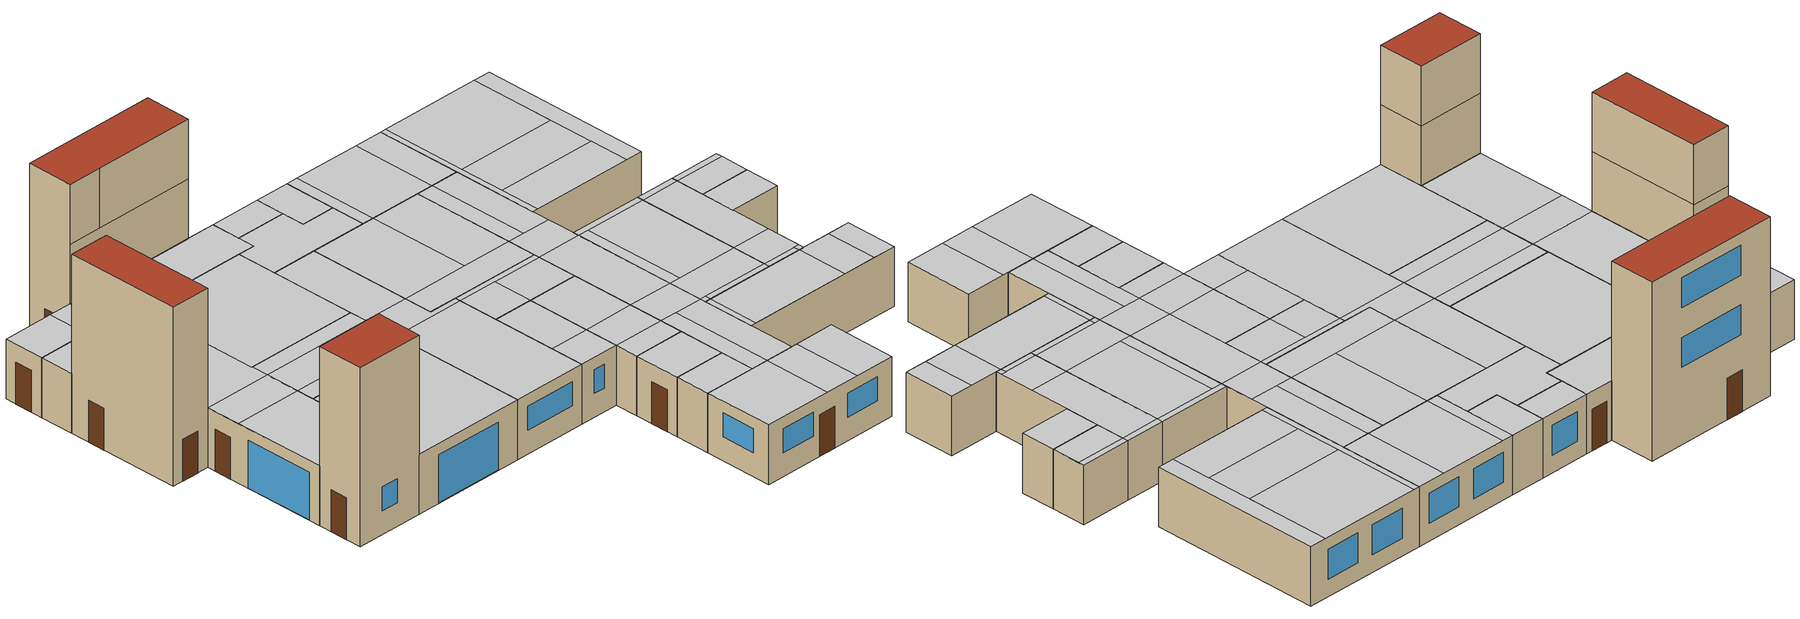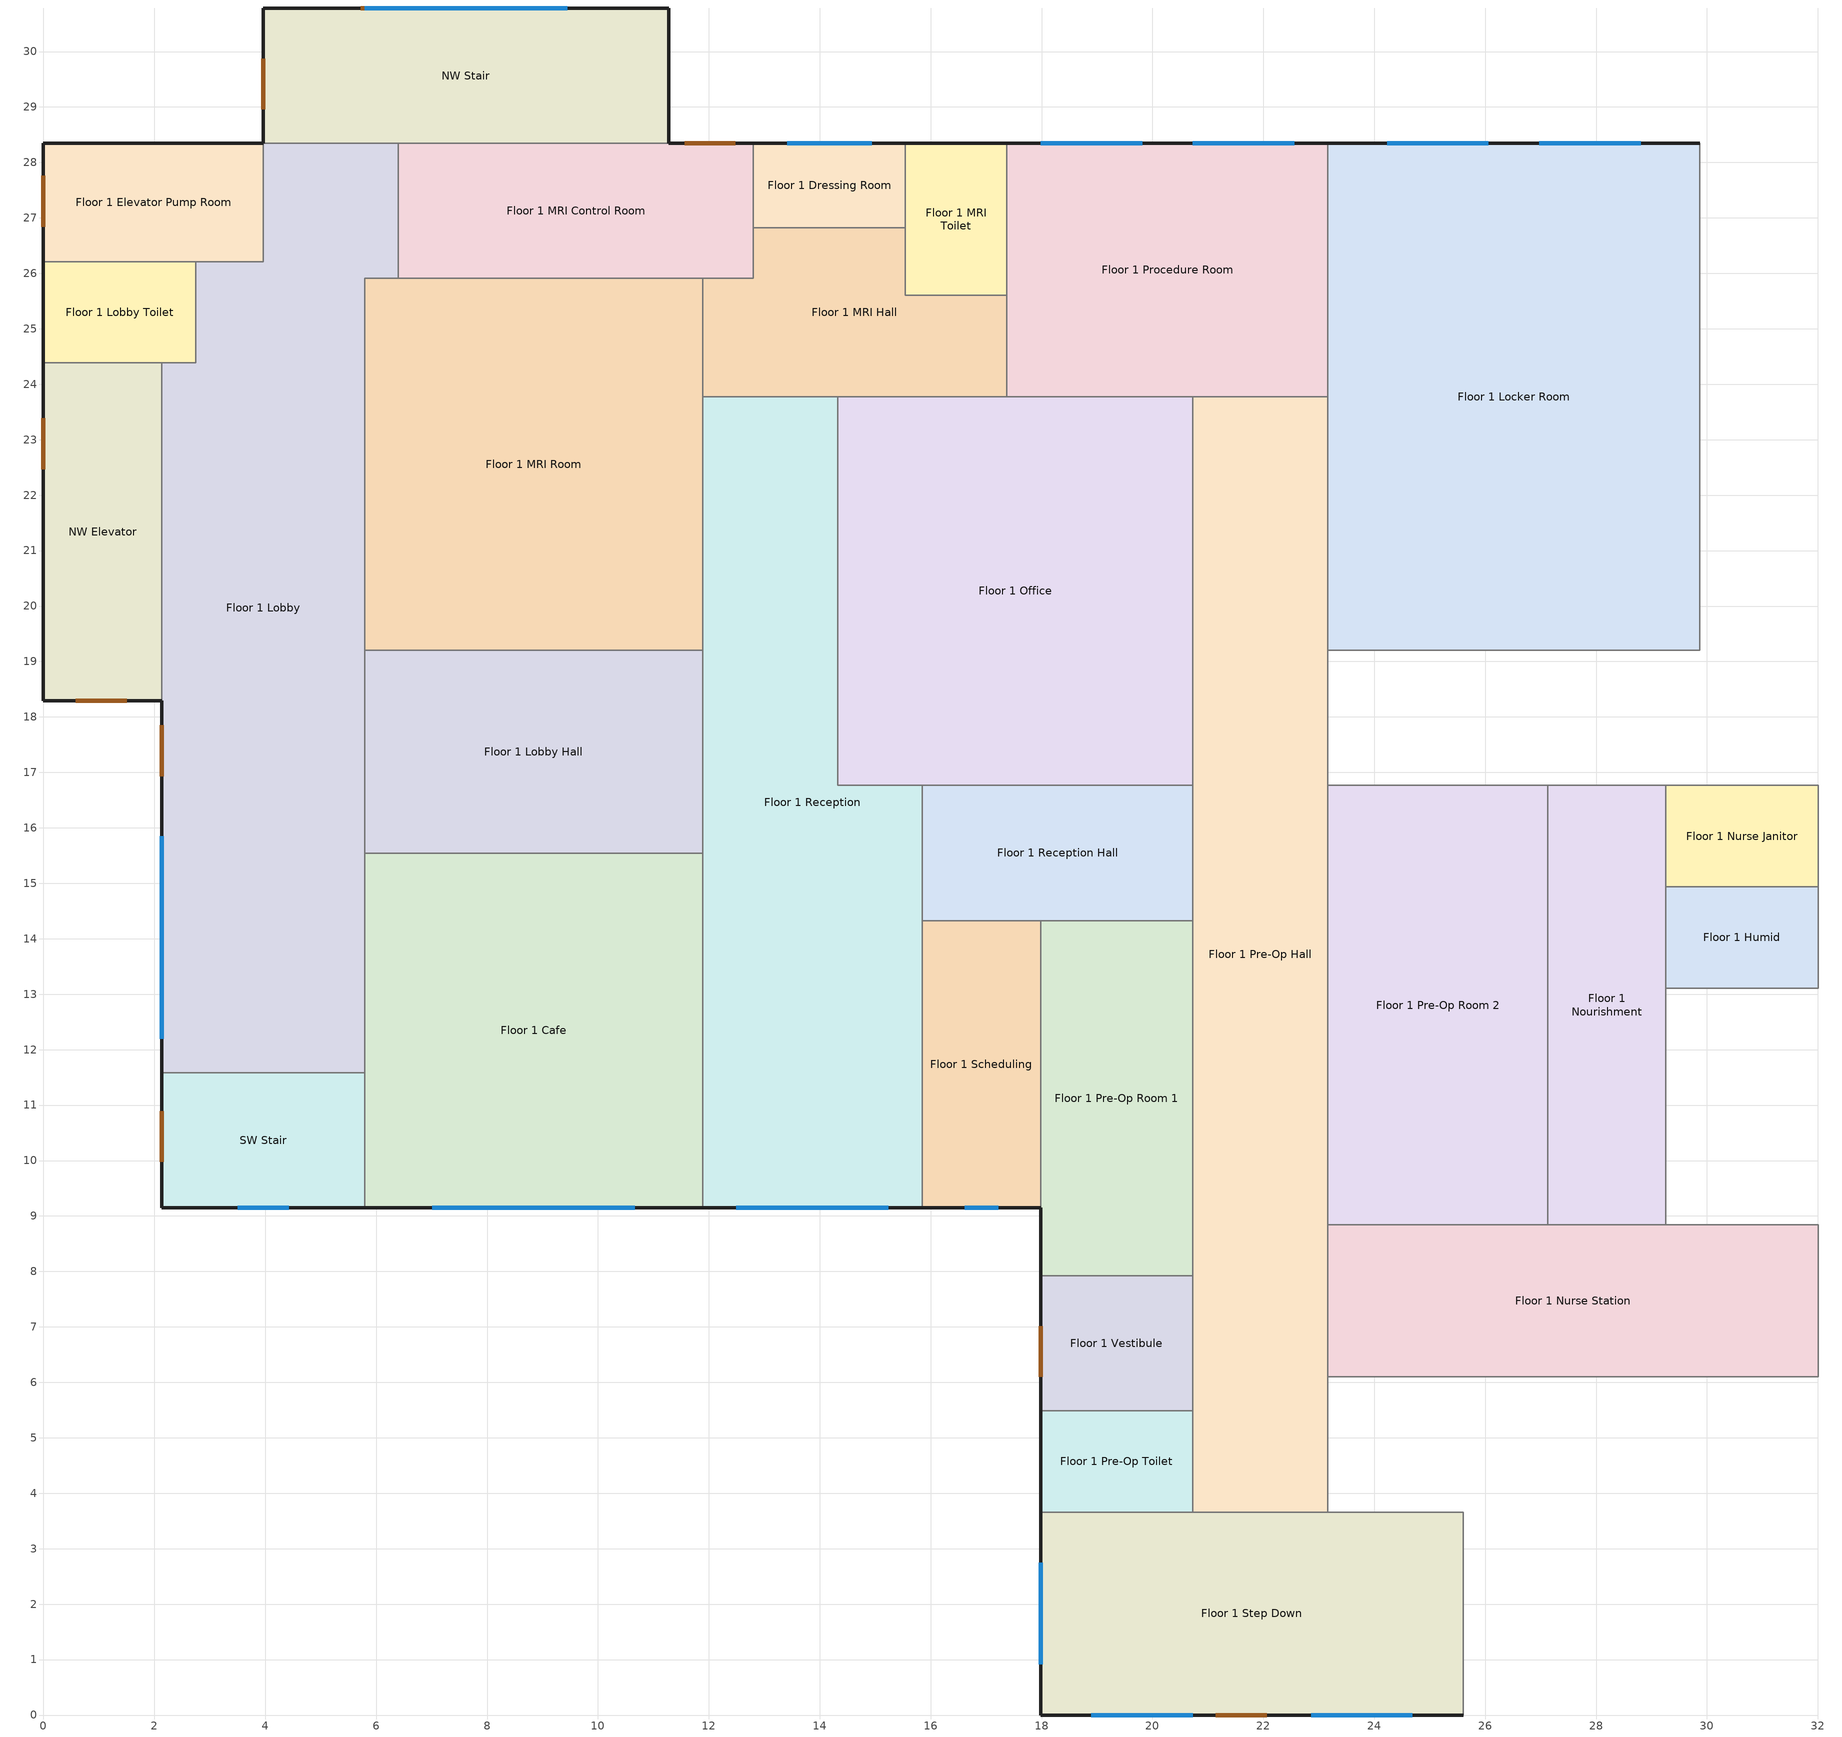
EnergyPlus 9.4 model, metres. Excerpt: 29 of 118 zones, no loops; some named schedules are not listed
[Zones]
Floor 1 Locker Room
 floor ground (ext_slab_8in_with_carpet): 23.16,28.35 29.87,28.35 29.87,19.2 23.16,19.2 z0
 wall outside (nonres_ext_wall): 29.87,28.35 23.16,28.35 z0:3.05
 wall to Floor 1 Pre-Op Hall (int_wall): 23.16,23.77 23.16,19.2 z0:3.05
 wall to Floor 1 Lounge (int_wall): 29.87,19.2 29.87,28.35 z0:3.05
 wall to Floor 1 Locker Room Hall (int_wall): 23.16,19.2 29.87,19.2 z0:3.05
 wall to Floor 1 Procedure Room (int_wall): 23.16,28.35 23.16,23.77 z0:3.05
 window (Window_U_0.40_SHGC_0.38): 28.8,28.35 26.97,28.35 / 26.06,28.35 24.23,28.35 z0.91:2.44
 ceiling to Floor 2 Nurse Station 2 (int_slab_ceiling): 28.96,19.2 28.96,21.34 23.47,21.34 23.47,19.2 z3.05
 ceiling to Floor 2 Exam Hall 5 (int_slab_ceiling): 29.87,28.35 28.96,28.35 28.96,19.2 29.87,19.2 z3.05
 ceiling to Floor 2 Exam 8 (int_slab_ceiling): 23.47,28.35 23.47,23.77 28.96,23.77 28.96,28.35 z3.05
 ceiling to Floor 2 Storage 3 (int_slab_ceiling): 23.47,23.77 23.47,21.34 28.96,21.34 28.96,23.77 z3.05
 ceiling to Floor 2 Exam Hall 6 (int_slab_ceiling): 23.16,19.2 23.47,19.2 23.47,28.35 23.16,28.35 z3.05
Floor 1 MRI Control Room
 floor ground (ext_slab_8in_with_carpet): 6.4,25.91 6.4,28.35 12.8,28.35 12.8,25.91 z0
 wall outside (nonres_ext_wall): 12.8,28.35 11.28,28.35 z0:3.05
 wall to Floor 1 Dressing Room (int_wall): 12.8,26.82 12.8,28.35 z0:3.05
 wall to NW Stair (int_wall): 11.28,28.35 6.4,28.35 z0:3.05
 wall to Floor 1 Lobby (int_wall): 6.4,28.35 6.4,25.91 z0:3.05
 wall to Floor 1 MRI Hall (int_wall): 11.89,25.91 12.8,25.91 12.8,26.82 z0:3.05
 wall to Floor 1 MRI Room (int_wall): 6.4,25.91 11.89,25.91 z0:3.05
 door (Swinging Door_con): 12.48,28.35 11.57,28.35 z0:2.13
 ceiling to Floor 2 Work (int_slab_ceiling): 6.4,25.91 12.8,25.91 12.8,28.35 6.4,28.35 z3.05
Floor 1 Office
 floor ground (ext_slab_8in_with_carpet): 20.73,23.77 20.73,16.76 14.33,16.76 14.33,23.77 z0
 wall to Floor 1 Pre-Op Hall (int_wall): 20.73,16.76 20.73,23.77 z0:3.05
 wall to Floor 1 MRI Hall (int_wall): 17.37,23.77 14.33,23.77 z0:3.05
 wall to Floor 1 Reception (int_wall): 14.33,23.77 14.33,16.76 15.85,16.76 z0:3.05
 wall to Floor 1 Procedure Room (int_wall): 20.73,23.77 17.37,23.77 z0:3.05
 wall to Floor 1 Reception Hall (int_wall): 15.85,16.76 20.73,16.76 z0:3.05
 ceiling to Floor 2 Work (int_slab_ceiling): 14.33,18.29 17.98,18.29 17.98,23.77 14.33,23.77 z3.05
 ceiling to Floor 2 Exam 9 (int_slab_ceiling): 20.73,23.77 17.98,23.77 17.98,18.29 20.73,18.29 z3.05
 ceiling to Floor 2 Work Hall (int_slab_ceiling): 20.73,16.76 20.73,18.29 14.33,18.29 14.33,16.76 z3.05
Floor 1 Nurse Janitor
 floor ground (ext_slab_8in_with_carpet): 29.26,14.94 29.26,16.76 32,16.76 32,14.94 z0
 wall to Floor 1 Locker Room Hall (int_wall): 32,16.76 29.26,16.76 z0:3.05
 wall to Floor 1 Sterile Storage (int_wall): 32,14.94 32,16.76 z0:3.05
 wall to Floor 1 Nourishment (int_wall): 29.26,16.76 29.26,14.94 z0:3.05
 wall to Floor 1 Humid (int_wall): 29.26,14.94 32,14.94 z0:3.05
 ceiling to Floor 2 Work Hall (int_slab_ceiling): 29.26,16.76 29.26,16.46 32,16.46 32,16.76 z3.05
 ceiling to Floor 2 X-Ray (int_slab_ceiling): 32,14.94 32,16.46 29.26,16.46 29.26,14.94 z3.05
Floor 1 Pre-Op Toilet
 floor ground (ext_slab_8in_with_carpet): 17.98,5.49 20.73,5.49 20.73,3.66 17.98,3.66 z0
 wall outside (nonres_ext_wall): 17.98,5.49 17.98,3.66 z0:3.05
 wall to Floor 1 Vestibule (int_wall): 20.73,5.49 17.98,5.49 z0:3.05
 wall to Floor 1 Pre-Op Hall (int_wall): 20.73,3.66 20.73,5.49 z0:3.05
 wall to Floor 1 Step Down (int_wall): 17.98,3.66 20.73,3.66 z0:3.05
 ceiling to Floor 2 Exam 1 (int_slab_ceiling): 20.73,5.49 17.98,5.49 17.98,3.66 20.73,3.66 z3.05
NW Stair
 floor ground (ext_slab_8in_with_carpet): 3.96,30.78 11.28,30.78 11.28,28.35 3.96,28.35 z0
 wall outside (nonres_ext_wall): 11.28,28.35 11.28,30.78 3.96,30.78 3.96,28.35 z0:9.14
 wall to Floor 3 Office (int_wall): 5.79,28.35 11.28,28.35 z6.1:9.14
 wall to Floor 3 Elevator Hall (int_wall): 3.96,28.35 5.79,28.35 z6.1:9.14
 wall to Floor 2 Work (int_wall): 3.96,28.35 11.28,28.35 z3.05:6.1
 wall to Floor 1 Lobby (int_wall): 3.96,28.35 6.4,28.35 z0:3.05
 window (Window_U_0.40_SHGC_0.38): 9.45,30.78 5.79,30.78 z7.01:8.53; 9.45,30.78 5.79,30.78 z3.96:5.49
 door (Swinging Door_con): 6.64,30.78 5.72,30.78 / 3.96,29.87 3.96,28.96 z0:2.13
 roof outside (nonres_roof): 11.28,30.78 3.96,30.78 3.96,28.35 11.28,28.35 z9.14
Floor 1 MRI Room
 floor ground (ext_slab_8in_with_carpet): 11.89,19.2 5.79,19.2 5.79,25.91 11.89,25.91 z0
 wall to Floor 1 Reception (int_wall): 11.89,19.2 11.89,23.77 z0:3.05
 wall to Floor 1 Lobby Hall (int_wall): 5.79,19.2 11.89,19.2 z0:3.05
 wall to Floor 1 MRI Hall (int_wall): 11.89,23.77 11.89,25.91 z0:3.05
 wall to Floor 1 Lobby (int_wall): 6.4,25.91 5.79,25.91 5.79,19.2 z0:3.05
 ceiling to Floor 2 Work (int_slab_ceiling): 5.79,19.2 11.89,19.2 11.89,25.91 5.79,25.91 z3.05
Floor 1 Vestibule
 floor ground (ext_slab_8in_with_carpet): 20.73,5.49 17.98,5.49 17.98,7.92 20.73,7.92 z0
 wall outside (nonres_ext_wall): 17.98,7.92 17.98,5.49 z0:3.05
 wall to Floor 1 Pre-Op Room 1 (int_wall): 20.73,7.92 17.98,7.92 z0:3.05
 wall to Floor 1 Pre-Op Hall (int_wall): 20.73,5.49 20.73,7.92 z0:3.05
 door (Swinging Door_con): 17.98,7.01 17.98,6.1 z0:2.13
 ceiling to Floor 2 Exam 1 (int_slab_ceiling): 17.98,5.49 20.73,5.49 20.73,7.92 17.98,7.92 z3.05
Floor 1 Pre-Op Hall
 floor ground (ext_slab_8in_with_carpet): 20.73,3.66 20.73,23.77 23.16,23.77 23.16,3.66 z0
 wall to Floor 1 Reception Hall (int_wall): 20.73,16.76 20.73,14.33 z0:3.05
 wall to Floor 1 Step Down (int_wall): 20.73,3.66 23.16,3.66 z0:3.05
 wall to Floor 1 Pre-Op Room 2 (int_wall): 23.16,8.84 23.16,16.76 z0:3.05
 wall to Floor 1 Pre-Op Room 1 (int_wall): 20.73,14.33 20.73,7.92 z0:3.05
 wall to Floor 1 Locker Room Hall (int_wall): 23.16,16.76 23.16,19.2 z0:3.05
 wall to Floor 1 Nurse Station (int_wall): 23.16,6.1 23.16,8.84 z0:3.05
 wall to Floor 1 Nurse Hall (int_wall): 23.16,3.66 23.16,6.1 z0:3.05
 wall to Floor 1 Procedure Room (int_wall): 23.16,23.77 20.73,23.77 z0:3.05
 ceiling to Floor 2 Exam 9 (int_slab_ceiling): 20.73,18.29 21.64,18.29 21.64,23.77 20.73,23.77 z3.05
 ceiling to Floor 2 Scheduling 2 (int_slab_ceiling): 23.16,10.97 23.16,16.46 20.73,16.46 20.73,10.97 z3.05
 ceiling to Floor 2 Exam 1 (int_slab_ceiling): 20.73,3.66 21.64,3.66 21.64,9.14 20.73,9.14 z3.05
 ceiling to Floor 2 Exam Hall 6 (int_slab_ceiling): 23.16,23.77 21.64,23.77 21.64,18.29 23.16,18.29 z3.05
 ceiling to Floor 2 Work Hall (int_slab_ceiling): 23.16,18.29 20.73,18.29 20.73,16.46 23.16,16.46 z3.05
 ceiling to Floor 2 Reception Hall (int_slab_ceiling): 23.16,9.14 23.16,10.97 20.73,10.97 20.73,9.14 z3.05
 ceiling to Floor 2 Exam Hall 1 (int_slab_ceiling): 23.16,9.14 21.64,9.14 21.64,3.66 23.16,3.66 z3.05
Floor 1 Pre-Op Room 1
 floor ground (ext_slab_8in_with_carpet): 20.73,7.92 17.98,7.92 17.98,14.33 20.73,14.33 z0
 wall outside (nonres_ext_wall): 17.98,9.14 17.98,7.92 z0:3.05
 wall to Floor 1 Scheduling (int_wall): 17.98,14.33 17.98,9.14 z0:3.05
 wall to Floor 1 Reception Hall (int_wall): 20.73,14.33 17.98,14.33 z0:3.05
 ceiling to Floor 2 Scheduling 2 (int_slab_ceiling): 20.73,14.33 17.98,14.33 17.98,10.97 20.73,10.97 z3.05
 ceiling to Floor 2 Reception Hall (int_slab_ceiling): 17.98,10.97 17.98,9.14 20.73,9.14 20.73,10.97 z3.05
 ceiling to Floor 2 Exam 1 (int_slab_ceiling): 20.73,7.92 20.73,9.14 17.98,9.14 17.98,7.92 z3.05
Floor 1 Humid
 floor ground (ext_slab_8in_with_carpet): 32,14.94 32,13.11 29.26,13.11 29.26,14.94 z0
 wall to Floor 1 Clean (int_wall): 29.26,13.11 32,13.11 z0:3.05
 wall to Floor 1 Sterile Storage (int_wall): 32,13.11 32,14.94 z0:3.05
 wall to Floor 1 Nourishment (int_wall): 29.26,14.94 29.26,13.11 z0:3.05
 ceiling to Floor 2 X-Ray (int_slab_ceiling): 32,13.11 32,14.94 29.26,14.94 29.26,13.11 z3.05
Floor 1 Nurse Station
 floor ground (ext_slab_8in_with_carpet): 23.16,6.1 23.16,8.84 32,8.84 32,6.1 z0
 wall to Floor 1 Nurse Hall (int_wall): 23.16,6.1 32,6.1 z0:3.05
 wall to Floor 1 Nourishment (int_wall): 29.26,8.84 27.13,8.84 z0:3.05
 wall to Floor 1 Pre-Op Room 2 (int_wall): 27.13,8.84 23.16,8.84 z0:3.05
 wall to Floor 1 Clean (int_wall): 32,8.84 29.26,8.84 z0:3.05
 wall to Floor 1 PACU (int_wall): 32,6.1 32,8.84 z0:3.05
 ceiling to Floor 2 Exam 3 (int_slab_ceiling): 32,8.84 30.78,8.84 30.78,6.1 32,6.1 z3.05
 ceiling to Floor 2 Exam 2 (int_slab_ceiling): 23.47,6.1 28.96,6.1 28.96,8.84 23.47,8.84 z3.05
 ceiling to Floor 2 Exam Hall 2 (int_slab_ceiling): 28.96,6.1 30.78,6.1 30.78,8.84 28.96,8.84 z3.05
 ceiling to Floor 2 Exam Hall 1 (int_slab_ceiling): 23.16,6.1 23.47,6.1 23.47,8.84 23.16,8.84 z3.05
Floor 1 Nourishment
 floor ground (ext_slab_8in_with_carpet): 27.13,16.76 29.26,16.76 29.26,8.84 27.13,8.84 z0
 wall to Floor 1 Pre-Op Room 2 (int_wall): 27.13,16.76 27.13,8.84 z0:3.05
 wall to Floor 1 Clean (int_wall): 29.26,8.84 29.26,13.11 z0:3.05
 wall to Floor 1 Locker Room Hall (int_wall): 29.26,16.76 27.13,16.76 z0:3.05
 ceiling to Floor 2 Work Hall (int_slab_ceiling): 27.13,16.76 27.13,16.46 29.26,16.46 29.26,16.76 z3.05
 ceiling to Floor 2 Exam Hall 2 (int_slab_ceiling): 29.26,8.84 29.26,9.14 28.96,9.14 28.96,8.84 z3.05
 ceiling to Floor 2 Reception Hall (int_slab_ceiling): 29.26,9.14 29.26,10.97 27.13,10.97 27.13,9.14 z3.05
 ceiling to Floor 2 Exam 2 (int_slab_ceiling): 27.13,8.84 28.96,8.84 28.96,9.14 27.13,9.14 z3.05
 ceiling to Floor 2 X-Ray (int_slab_ceiling): 29.26,16.46 27.13,16.46 27.13,10.97 29.26,10.97 z3.05
Floor 1 MRI Toilet
 floor ground (ext_slab_8in_with_carpet): 17.37,25.6 15.54,25.6 15.54,28.35 17.37,28.35 z0
 wall outside (nonres_ext_wall): 17.37,28.35 15.54,28.35 z0:3.05
 wall to Floor 1 Dressing Room (int_wall): 15.54,28.35 15.54,26.82 z0:3.05
 wall to Floor 1 Procedure Room (int_wall): 17.37,25.6 17.37,28.35 z0:3.05
 wall to Floor 1 MRI Hall (int_wall): 15.54,26.82 15.54,25.6 17.37,25.6 z0:3.05
 ceiling to Floor 2 Work (int_slab_ceiling): 15.54,25.6 17.37,25.6 17.37,28.35 15.54,28.35 z3.05
Floor 1 Reception
 floor ground (ext_slab_8in_with_carpet): 11.89,23.77 14.33,23.77 14.33,16.76 15.85,16.76 15.85,9.14 11.89,9.14 z0
 wall outside (nonres_ext_wall): 11.89,9.14 15.85,9.14 z0:3.05
 wall to Floor 1 Scheduling (int_wall): 15.85,9.14 15.85,14.33 z0:3.05
 wall to Floor 1 Cafe (int_wall): 11.89,15.54 11.89,9.14 z0:3.05
 wall to Floor 1 Reception Hall (int_wall): 15.85,14.33 15.85,16.76 z0:3.05
 wall to Floor 1 Lobby Hall (int_wall): 11.89,19.2 11.89,15.54 z0:3.05
 wall to Floor 1 MRI Hall (int_wall): 14.33,23.77 11.89,23.77 z0:3.05
 window (Window_U_0.40_SHGC_0.38): 12.5,9.14 15.24,9.14 z1.22:2.44
 ceiling to Floor 2 Reception (int_slab_ceiling): 15.85,16.46 11.89,16.46 11.89,9.14 15.85,9.14 z3.05
 ceiling to Floor 2 Work (int_slab_ceiling): 11.89,18.29 14.33,18.29 14.33,23.77 11.89,23.77 z3.05
 ceiling to Floor 2 Work Hall (int_slab_ceiling): 11.89,18.29 11.89,16.46 15.85,16.46 15.85,16.76 14.33,16.76 14.33,18.29 z3.05
Floor 1 Step Down
 floor ground (ext_slab_8in_with_carpet): 17.98,3.66 25.6,3.66 25.6,0 17.98,0 z0
 wall outside (nonres_ext_wall): 17.98,3.66 17.98,0 25.6,0 z0:3.05
 wall to Floor 1 Nurse Hall (int_wall): 25.6,3.66 23.16,3.66 z0:3.05
 wall to Floor 1 Recovery Room (int_wall): 25.6,0 25.6,3.66 z0:3.05
 window (Window_U_0.40_SHGC_0.38): 22.86,0 24.69,0 / 18.9,0 20.73,0 / 17.98,2.74 17.98,0.91 z1.22:2.44
 door (Swinging Door_con): 21.14,0 22.06,0 z0:2.13
 ceiling to Floor 2 Exam Hall 1 (int_slab_ceiling): 21.64,0 23.47,0 23.47,3.66 21.64,3.66 z3.05
 ceiling to Floor 2 Exam 1 (int_slab_ceiling): 21.64,0 21.64,3.66 17.98,3.66 17.98,0 z3.05
 ceiling to Floor 2 Exam 2 (int_slab_ceiling): 25.6,3.66 23.47,3.66 23.47,0 25.6,0 z3.05
Floor 1 MRI Hall
 floor ground (ext_slab_8in_with_carpet): 11.89,23.77 11.89,25.91 12.8,25.91 12.8,26.82 15.54,26.82 15.54,25.6 17.37,25.6 17.37,23.77 z0
 wall to Floor 1 Procedure Room (int_wall): 17.37,23.77 17.37,25.6 z0:3.05
 wall to Floor 1 Dressing Room (int_wall): 15.54,26.82 12.8,26.82 z0:3.05
 ceiling to Floor 2 Work (int_slab_ceiling): 11.89,25.91 11.89,23.77 17.37,23.77 17.37,25.6 15.54,25.6 15.54,26.82 12.8,26.82 12.8,25.91 z3.05
Floor 1 Lobby
 floor ground (ext_slab_8in_with_carpet): 5.79,11.58 2.13,11.58 2.13,24.38 2.74,24.38 2.74,26.21 3.96,26.21 3.96,28.35 6.4,28.35 6.4,25.91 5.79,25.91 z0
 wall outside (nonres_ext_wall): 2.13,18.29 2.13,11.58 z0:3.05
 wall to Floor 1 Elevator Pump Room (int_wall): 3.96,28.35 3.96,26.21 2.74,26.21 z0:3.05
 wall to NW Elevator (int_wall): 2.13,24.38 2.13,18.29 z0:3.05
 wall to Floor 1 Lobby Toilet (int_wall): 2.74,26.21 2.74,24.38 2.13,24.38 z0:3.05
 wall to Floor 1 Cafe (int_wall): 5.79,11.58 5.79,15.54 z0:3.05
 wall to Floor 1 Lobby Hall (int_wall): 5.79,15.54 5.79,19.2 z0:3.05
 wall to SW Stair (int_wall): 2.13,11.58 5.79,11.58 z0:3.05
 window (Window_U_0.40_SHGC_0.38): 2.13,15.85 2.13,12.19 z0.03:2.46
 door (Swinging Door_con): 2.13,17.85 2.13,16.93 z0:2.13
 ceiling to Floor 2 Reception (int_slab_ceiling): 5.79,16.46 2.13,16.46 2.13,11.58 5.79,11.58 z3.05
 ceiling to Floor 2 Work (int_slab_ceiling): 2.13,24.38 2.13,18.29 5.79,18.29 5.79,25.91 6.4,25.91 6.4,28.35 3.96,28.35 3.96,26.21 2.74,26.21 2.74,24.38 z3.05
 ceiling to Floor 2 Work Hall (int_slab_ceiling): 2.13,18.29 2.13,16.46 5.79,16.46 5.79,18.29 z3.05
Floor 1 Dressing Room
 floor ground (ext_slab_8in_with_carpet): 15.54,28.35 15.54,26.82 12.8,26.82 12.8,28.35 z0
 wall outside (nonres_ext_wall): 15.54,28.35 12.8,28.35 z0:3.05
 window (Window_U_0.40_SHGC_0.38): 14.94,28.35 13.41,28.35 z0.91:2.44
 ceiling to Floor 2 Work (int_slab_ceiling): 15.54,26.82 15.54,28.35 12.8,28.35 12.8,26.82 z3.05
Floor 1 Cafe
 floor ground (ext_slab_8in_with_carpet): 11.89,9.14 5.79,9.14 5.79,15.54 11.89,15.54 z0
 wall outside (nonres_ext_wall): 5.79,9.14 11.89,9.14 z0:3.05
 wall to SW Stair (int_wall): 5.79,11.58 5.79,9.14 z0:3.05
 wall to Floor 1 Lobby Hall (int_wall): 11.89,15.54 5.79,15.54 z0:3.05
 window (Window_U_0.40_SHGC_0.38): 7.01,9.14 10.67,9.14 z0.03:2.46
 ceiling to Floor 2 Reception (int_slab_ceiling): 5.79,9.14 11.89,9.14 11.89,15.54 5.79,15.54 z3.05
Floor 1 Reception Hall
 floor ground (ext_slab_8in_with_carpet): 20.73,16.76 20.73,14.33 15.85,14.33 15.85,16.76 z0
 wall to Floor 1 Scheduling (int_wall): 15.85,14.33 17.98,14.33 z0:3.05
 ceiling to Floor 2 Reception Toilet (int_slab_ceiling): 17.98,14.33 17.98,16.46 15.85,16.46 15.85,14.33 z3.05
 ceiling to Floor 2 Work Hall (int_slab_ceiling): 15.85,16.76 15.85,16.46 20.73,16.46 20.73,16.76 z3.05
 ceiling to Floor 2 Scheduling 2 (int_slab_ceiling): 20.73,14.33 20.73,16.46 17.98,16.46 17.98,14.33 z3.05
Floor 1 Procedure Room
 floor ground (ext_slab_8in_with_carpet): 17.37,28.35 23.16,28.35 23.16,23.77 17.37,23.77 z0
 wall outside (nonres_ext_wall): 23.16,28.35 17.37,28.35 z0:3.05
 window (Window_U_0.40_SHGC_0.38): 22.56,28.35 20.73,28.35 / 19.81,28.35 17.98,28.35 z0.91:2.44
 ceiling to Floor 2 Work (int_slab_ceiling): 17.37,23.77 17.98,23.77 17.98,28.35 17.37,28.35 z3.05
 ceiling to Floor 2 Exam Hall 6 (int_slab_ceiling): 23.16,28.35 21.64,28.35 21.64,23.77 23.16,23.77 z3.05
 ceiling to Floor 2 Exam 9 (int_slab_ceiling): 21.64,28.35 17.98,28.35 17.98,23.77 21.64,23.77 z3.05
Floor 1 Pre-Op Room 2
 floor ground (ext_slab_8in_with_carpet): 27.13,16.76 27.13,8.84 23.16,8.84 23.16,16.76 z0
 wall to Floor 1 Locker Room Hall (int_wall): 27.13,16.76 23.16,16.76 z0:3.05
 ceiling to Floor 2 Exam Hall 1 (int_slab_ceiling): 23.16,8.84 23.47,8.84 23.47,9.14 23.16,9.14 z3.05
 ceiling to Floor 2 X-Ray (int_slab_ceiling): 27.13,10.97 27.13,16.46 23.77,16.46 23.77,10.97 z3.05
 ceiling to Floor 2 Exam 2 (int_slab_ceiling): 27.13,8.84 27.13,9.14 23.47,9.14 23.47,8.84 z3.05
 ceiling to Floor 2 Scheduling 2 (int_slab_ceiling): 23.77,10.97 23.77,16.46 23.16,16.46 23.16,10.97 z3.05
 ceiling to Floor 2 Reception Hall (int_slab_ceiling): 27.13,9.14 27.13,10.97 23.16,10.97 23.16,9.14 z3.05
 ceiling to Floor 2 Work Hall (int_slab_ceiling): 23.16,16.76 23.16,16.46 27.13,16.46 27.13,16.76 z3.05
Floor 1 Lobby Toilet
 floor ground (ext_slab_8in_with_carpet): 2.74,26.21 2.74,24.38 0,24.38 0,26.21 z0
 wall outside (nonres_ext_wall): 0,26.21 0,24.38 z0:3.05
 wall to NW Elevator (int_wall): 0,24.38 2.13,24.38 z0:3.05
 wall to Floor 1 Elevator Pump Room (int_wall): 2.74,26.21 0,26.21 z0:3.05
 ceiling to Floor 2 Work Toilet (int_slab_ceiling): 2.74,24.38 2.74,26.21 0,26.21 0,24.38 z3.05
SW Stair
 floor ground (ext_slab_8in_with_carpet): 2.13,11.58 5.79,11.58 5.79,9.14 2.13,9.14 z0
 wall outside (nonres_ext_wall): 2.13,11.58 2.13,9.14 5.79,9.14 z0:9.14
 wall to Floor 2 Reception (int_wall): 5.79,9.14 5.79,11.58 2.13,11.58 z3.05:6.1
 wall to Floor 3 Undeveloped 2 (int_wall): 5.79,9.14 5.79,11.58 2.13,11.58 z6.1:9.14
 window (Window_U_0.40_SHGC_0.38): 3.51,9.14 4.42,9.14 z1.22:2.44
 door (Swinging Door_con): 2.13,10.89 2.13,9.97 z0:2.13
 roof outside (nonres_roof): 2.13,11.58 2.13,9.14 5.79,9.14 5.79,11.58 z9.14
NW Elevator
 floor ground (ext_slab_8in_with_carpet): 2.13,18.29 0,18.29 0,24.38 2.13,24.38 z0
 wall outside (nonres_ext_wall): 0,24.38 0,18.29 2.13,18.29 z0:9.14
 wall to Floor 3 Office Toilet (int_wall): 2.13,24.38 0,24.38 z6.1:9.14
 wall to Floor 2 Work Toilet (int_wall): 2.13,24.38 0,24.38 z3.05:6.1
 wall to Floor 2 Work (int_wall): 2.13,18.29 2.13,24.38 z3.05:6.1
 wall to Floor 3 Elevator Hall (int_wall): 2.13,18.29 2.13,24.38 z6.1:9.14
 door (Swinging Door_con): 0,23.38 0,22.47 / 0.58,18.29 1.5,18.29 z0:2.13
 roof outside (nonres_roof): 0,18.29 2.13,18.29 2.13,24.38 0,24.38 z9.14
Floor 1 Scheduling
 floor ground (ext_slab_8in_with_carpet): 17.98,9.14 15.85,9.14 15.85,14.33 17.98,14.33 z0
 wall outside (nonres_ext_wall): 15.85,9.14 17.98,9.14 z0:3.05
 window (Window_U_0.40_SHGC_0.38): 16.61,9.14 17.22,9.14 z1.22:2.44
 ceiling to Floor 2 Reception Toilet (int_slab_ceiling): 15.85,14.33 15.85,10.97 17.98,10.97 17.98,14.33 z3.05
 ceiling to Floor 2 Reception Hall (int_slab_ceiling): 17.98,9.14 17.98,10.97 15.85,10.97 15.85,9.14 z3.05
Floor 1 Lobby Hall
 floor ground (ext_slab_8in_with_carpet): 11.89,19.2 11.89,15.54 5.79,15.54 5.79,19.2 z0
 ceiling to Floor 2 Reception (int_slab_ceiling): 11.89,15.54 11.89,16.46 5.79,16.46 5.79,15.54 z3.05
 ceiling to Floor 2 Work (int_slab_ceiling): 5.79,19.2 5.79,18.29 11.89,18.29 11.89,19.2 z3.05
 ceiling to Floor 2 Work Hall (int_slab_ceiling): 5.79,18.29 5.79,16.46 11.89,16.46 11.89,18.29 z3.05
Floor 1 Elevator Pump Room
 floor ground (ext_slab_8in_with_carpet): 0,26.21 0,28.35 3.96,28.35 3.96,26.21 z0
 wall outside (nonres_ext_wall): 3.96,28.35 0,28.35 0,26.21 z0:3.05
 door (Swinging Door_con): 0,27.76 0,26.84 z0:2.13
 ceiling to Floor 2 Work (int_slab_ceiling): 3.96,28.35 2.74,28.35 2.74,26.21 3.96,26.21 z3.05
 ceiling to Floor 2 Janitor (int_slab_ceiling): 0,26.21 2.74,26.21 2.74,28.35 0,28.35 z3.05
[Building]
OutPatient HealthCare: Loads convergence tolerance value=0.04; Maximum number of warmup days=25; Minimum number of warmup days=6; North axis=0; Solar distribution=FullInteriorAndExterior; Temperature convergence tolerance value=0.2; Terrain=City
[Site:GroundTemperature:BuildingSurface]
20.37, 20.33, 20.37, 20.39, 20.49, 21.49, 21.73, 21.79, 21.81, 20.84, 20.59, 20.45
[Site:Location]
Denver-Aurora-Buckley.AFB_CO_USA WMO=724695: Elevation=1726; Latitude=39.72; Longitude=-104.75; Time zone=-7
[Site:WaterMainsTemperature]
Annual average outdoor air temperature=9.95; Calculation method=Correlation; Maximum difference in monthly average outdoor air temperatures=23.7
[SizingPeriod:DesignDay] Barometric pressure=82237; Day of month=21; Daylight saving time indicator=No; Dry bulb temperature range modifier type=DefaultMultipliers; Humidity condition type=WetBulb; Rain indicator=No; Snow indicator=No
Name | Ashrae clear sky optical depth for beam irradiance taub | Ashrae clear sky optical depth for diffuse irradiance taud | Daily dry bulb temperature range | Day type | Maximum dry bulb temperature | Month | Solar model indicator | Wetbulb or dewpoint at maximum dry bulb | Wind direction | Wind speed | Sky clearness
Denver-Aurora-Buckley.AFB_CO_USA Ann Clg .4% Condns DB=>MWB | 0.423 | 2.02 | 14.8 | SummerDesignDay | 33.9 | 7 | ASHRAETau | 15 | 30 | 3.6
Denver-Aurora-Buckley.AFB_CO_USA Ann Htg 99.6% Condns DB |  |  | 0 | WinterDesignDay | -17.9 | 12 | ASHRAEClearSky | -17.9 | 180 | 2.5 | 0
[Construction]
InteriorFurnishings: Std Wood 6inch
Swinging Door_con: Opaque Door panel_con
Window_U_0.40_SHGC_0.38: Glass_8652_LayerAvg, Gap_1_W_0_0127, Glass_102_LayerAvg
ext_slab_8in_with_carpet: 200mm Normalweight concrete floor, CP02 CARPET PAD
int_slab_ceiling: CP02 CARPET PAD, 100mm Normalweight concrete floor
int_wall: G01 13mm gypsum board, G01 13mm gypsum board
nonres_ext_wall: F07 25mm stucco, G01 16mm gypsum board, Nonres_Exterior_Wall_Insulation, G01 16mm gypsum board
nonres_roof: F13 Built-up roofing, Nonres_Roof_Insulation, F08 Metal surface
[Material]
Name | Conductivity | Density | Roughness | Specific heat | Thickness | Solar absorptance | Thermal absorptance | Visible absorptance
100mm Normalweight concrete floor | 2.31 | 2322 | MediumRough | 832 | 0.1016
200mm Normalweight concrete floor | 2.31 | 2322 | MediumRough | 832 | 0.2032
F07 25mm stucco | 0.72 | 1856 | Smooth | 840 | 0.0254 | 0.7 | 0.9 | 0.7
F08 Metal surface | 45.28 | 7824 | Smooth | 500 | 0.0008
F13 Built-up roofing | 0.16 | 1120 | Rough | 1460 | 0.0095 | 0.7 | 0.9
G01 13mm gypsum board | 0.16 | 800 | Smooth | 1090 | 0.0127 | 0.7 | 0.9 | 0.5
G01 16mm gypsum board | 0.16 | 800 | MediumSmooth | 1090 | 0.0159
Std Wood 6inch | 0.12 | 540 | MediumSmooth | 1210 | 0.15 | 0.7 | 0.9 | 0.7
[Material:NoMass] Solar absorptance=0.7; Thermal absorptance=0.9
Name | Roughness | Thermal resistance | Visible absorptance
CP02 CARPET PAD | VeryRough | 0.21648 | 0.8
Nonres_Exterior_Wall_Insulation | MediumSmooth | 2.81828 | 0.7
Nonres_Roof_Insulation | MediumSmooth | 5.30668 | 0.7
Opaque Door panel_con | MediumRough | 0.475964 | 0.7
[WindowMaterial:Gas]
Gap_1_W_0_0127: Gas type=Air; Thickness=0.0127
[WindowMaterial:Glazing] Front side infrared hemispherical emissivity=0.84; Infrared transmittance at normal incidence=0; Optical data type=SpectralAverage
Name | Back side infrared hemispherical emissivity | Back side solar reflectance at normal incidence | Back side visible reflectance at normal incidence | Conductivity | Front side solar reflectance at normal incidence | Front side visible reflectance at normal incidence | Solar transmittance at normal incidence | Thickness | Visible transmittance at normal incidence
Glass_102_LayerAvg | 0.84 | 0.0748545 | 0.082564 | 1 | 0.0747638 | 0.082563 | 0.833848 | 0.003048 | 0.89926
Glass_8652_LayerAvg | 0.39 | 0.462105 | 0.306829 | 0.962 | 0.298987 | 0.209449 | 0.343691 | 0.003059 | 0.487937
[ElectricEquipment] Design level calculation method=EquipmentLevel; End use subcategory=General; Fraction latent=0
Name | Zone or zonelist | Design level | Fraction lost | Fraction radiant | Schedule
Elevators_Lights_Fan | Floor 1 Elevator Pump Room | 188 | 0.9 | 0.1 | ELEV_LIGHT_FAN_SCH_ADD_DF
Floor 1 Cafe_PlugMisc_Equip | Floor 1 Cafe | 419.8474 | 0 | 0.5 | BLDG_EQUIP_SCH
Floor 1 Dressing Room_PlugMisc_Equip | Floor 1 Dressing Room | 49.4987 | 0 | 0.5 | BLDG_EQUIP_SCH
Floor 1 Elevator Pump Room_Elevators_Equip | Floor 1 Elevator Pump Room | 48164.8 | 0.9 | 0.1 | BLDG_ELEVATORS
Floor 1 Humid_PlugMisc_Equip | Floor 1 Humid | 59.3985 | 0 | 0.5 | BLDG_EQUIP_SCH
Floor 1 Lobby Hall_PlugMisc_Equip | Floor 1 Lobby Hall | 96.0989 | 0 | 0.5 | BLDG_EQUIP_SCH
Floor 1 Lobby Toilet_PlugMisc_Equip | Floor 1 Lobby Toilet | 21.6223 | 0 | 0.5 | BLDG_EQUIP_SCH
Floor 1 Lobby_PlugMisc_Equip | Floor 1 Lobby | 684.1826 | 0 | 0.5 | BLDG_EQUIP_SCH
Floor 1 Locker Room_PlugMisc_Equip | Floor 1 Locker Room | 1979.89 | 0 | 0.5 | BLDG_EQUIP_SCH
Floor 1 MRI Control Room_PlugMisc_Equip | Floor 1 MRI Control Room | 1680.014 | 0 | 0.5 | BLDG_EQUIP_SCH
Floor 1 MRI Hall_PlugMisc_Equip | Floor 1 MRI Hall | 58.8606 | 0 | 0.5 | BLDG_EQUIP_SCH
Floor 1 MRI Room_PlugMisc_Equip | Floor 1 MRI Room | 4400.04 | 0 | 0.5 | BLDG_EQUIP_SCH
Floor 1 MRI Toilet_PlugMisc_Equip | Floor 1 MRI Toilet | 21.6223 | 0 | 0.5 | BLDG_EQUIP_SCH
Floor 1 Nourishment_PlugMisc_Equip | Floor 1 Nourishment | 364.0368 | 0 | 0.5 | BLDG_EQUIP_SCH
Floor 1 Nurse Janitor_PlugMisc_Equip | Floor 1 Nurse Janitor | 5.4181 | 0 | 0.5 | BLDG_EQUIP_SCH
Floor 1 Nurse Station_PlugMisc_Equip | Floor 1 Nurse Station | 522.0528 | 0 | 0.5 | BLDG_EQUIP_SCH
Floor 1 Office_PlugMisc_Equip | Floor 1 Office | 531.2865 | 0 | 0.5 | BLDG_EQUIP_SCH
Floor 1 Pre-Op Hall_PlugMisc_Equip | Floor 1 Pre-Op Hall | 211.4176 | 0 | 0.5 | BLDG_EQUIP_SCH
Floor 1 Pre-Op Room 1_PlugMisc_Equip | Floor 1 Pre-Op Room 1 | 378.0383 | 0 | 0.5 | BLDG_EQUIP_SCH
Floor 1 Pre-Op Room 2_PlugMisc_Equip | Floor 1 Pre-Op Room 2 | 676.0684 | 0 | 0.5 | BLDG_EQUIP_SCH
Floor 1 Pre-Op Toilet_PlugMisc_Equip | Floor 1 Pre-Op Toilet | 21.6223 | 0 | 0.5 | BLDG_EQUIP_SCH
Floor 1 Procedure Room_PlugMisc_Equip | Floor 1 Procedure Room | 854.9542 | 0 | 0.5 | BLDG_EQUIP_SCH
Floor 1 Reception Hall_PlugMisc_Equip | Floor 1 Reception Hall | 51.2527 | 0 | 0.5 | BLDG_EQUIP_SCH
Floor 1 Reception_PlugMisc_Equip | Floor 1 Reception | 559.8857 | 0 | 0.5 | BLDG_EQUIP_SCH
Floor 1 Scheduling_PlugMisc_Equip | Floor 1 Scheduling | 130.8967 | 0 | 0.5 | BLDG_EQUIP_SCH
Floor 1 Step Down_PlugMisc_Equip | Floor 1 Step Down | 899.9517 | 0 | 0.5 | BLDG_EQUIP_SCH
Floor 1 Vestibule_PlugMisc_Equip | Floor 1 Vestibule | 28.8297 | 0 | 0.5 | BLDG_EQUIP_SCH
NW Elevator_PlugMisc_Equip | NW Elevator | 56.0577 | 0 | 0.5 | BLDG_EQUIP_SCH
NW Stair_PlugMisc_Equip | NW Stair | 76.8791 | 0 | 0.5 | BLDG_EQUIP_SCH
SW Stair_PlugMisc_Equip | SW Stair | 38.4396 | 0 | 0.5 | BLDG_EQUIP_SCH
[Exterior:Lights] Control option=AstronomicalClock; End use subcategory=General
Name | Design level | Schedule
Exterior_Lights_a | 173.8 | Exterior_lighting_schedule_a
Exterior_Lights_b | 1402 | Exterior_lighting_schedule_b_2016
Exterior_Lights_c | 4148.2 | Exterior_lighting_schedule_c_2016
[InternalMass] Construction=InteriorFurnishings
Name | Zone or zonelist | Surface area
Floor 1 Cafe_InternalMass_1 | Floor 1 Cafe | 78.0386
Floor 1 Dressing Room_InternalMass_1 | Floor 1 Dressing Room | 8.3613
Floor 1 Elevator Pump Room_InternalMass_1 | Floor 1 Elevator Pump Room | 16.9084
Floor 1 Humid_InternalMass_1 | Floor 1 Humid | 10.0335
Floor 1 Lobby Hall_InternalMass_1 | Floor 1 Lobby Hall | 44.5935
Floor 1 Lobby Toilet_InternalMass_1 | Floor 1 Lobby Toilet | 10.0335
Floor 1 Lobby_InternalMass_1 | Floor 1 Lobby | 115.5714
Floor 1 Locker Room_InternalMass_1 | Floor 1 Locker Room | 122.632
Floor 1 MRI Control Room_InternalMass_1 | Floor 1 MRI Control Room | 31.2154
Floor 1 MRI Hall_InternalMass_1 | Floor 1 MRI Hall | 27.3135
Floor 1 MRI Room_InternalMass_1 | Floor 1 MRI Room | 81.7547
Floor 1 MRI Toilet_InternalMass_1 | Floor 1 MRI Toilet | 10.0335
Floor 1 Nourishment_InternalMass_1 | Floor 1 Nourishment | 33.8167
Floor 1 Nurse Janitor_InternalMass_1 | Floor 1 Nurse Janitor | 10.0335
Floor 1 Nurse Station_InternalMass_1 | Floor 1 Nurse Station | 48.4954
Floor 1 Office_InternalMass_1 | Floor 1 Office | 89.7443
Floor 1 Pre-Op Hall_InternalMass_1 | Floor 1 Pre-Op Hall | 98.1056
Floor 1 Pre-Op Room 1_InternalMass_1 | Floor 1 Pre-Op Room 1 | 35.1173
Floor 1 Pre-Op Room 2_InternalMass_1 | Floor 1 Pre-Op Room 2 | 62.8025
Floor 1 Pre-Op Toilet_InternalMass_1 | Floor 1 Pre-Op Toilet | 10.0335
Floor 1 Procedure Room_InternalMass_1 | Floor 1 Procedure Room | 52.9547
Floor 1 Reception Hall_InternalMass_1 | Floor 1 Reception Hall | 23.7832
Floor 1 Reception_InternalMass_1 | Floor 1 Reception | 94.5753
Floor 1 Scheduling_InternalMass_1 | Floor 1 Scheduling | 22.1109
Floor 1 Step Down_InternalMass_1 | Floor 1 Step Down | 55.7418
Floor 1 Vestibule_InternalMass_1 | Floor 1 Vestibule | 13.378
NW Elevator_InternalMass_1 | NW Elevator | 26.0129
NW Stair_InternalMass_1 | NW Stair | 35.6748
SW Stair_InternalMass_1 | SW Stair | 17.8374
[Lights] Design level calculation method=Watts/Area; End use subcategory=General; Fraction radiant=0.7; Fraction replaceable=1; Fraction visible=0.2; Return air fraction=0; Return air fraction calculated from plenum temperature=No
Name | Zone or zonelist | Schedule | Watts per zone floor area
Floor 1 Cafe_Lights | Floor 1 Cafe | BLDG_LIGHT_SCH | 6.78126
Floor 1 Dressing Room_Lights | Floor 1 Dressing Room | BLDG_LIGHT_OFFICE_SCH | 10.0104
Floor 1 Elevator Pump Room_Lights | Floor 1 Elevator Pump Room | BLDG_LIGHT_SCH | 18.0834
Floor 1 Humid_Lights | Floor 1 Humid | BLDG_LIGHT_OFFICE_SCH | 10.0104
Floor 1 Lobby Hall_Lights | Floor 1 Lobby Hall | BLDG_LIGHT_CORRIDOR_SCH | 8.52502
Floor 1 Lobby Toilet_Lights | Floor 1 Lobby Toilet | BLDG_LIGHT_TOILET_SCH | 10.5486
Floor 1 Lobby_Lights | Floor 1 Lobby | BLDG_LIGHT_LOBBYFLR1_SCH | 10.7639
Floor 1 Locker Room_Lights | Floor 1 Locker Room | BLDG_LIGHT_LOCKER_SCH | 8.39585
Floor 1 MRI Control Room_Lights | Floor 1 MRI Control Room | BLDG_LIGHT_SCH | 11.4097
Floor 1 MRI Hall_Lights | Floor 1 MRI Hall | BLDG_LIGHT_CORRIDOR_SCH | 8.52502
Floor 1 MRI Room_Lights | Floor 1 MRI Room | BLDG_LIGHT_EXAM_SCH | 11.4097
Floor 1 MRI Toilet_Lights | Floor 1 MRI Toilet | BLDG_LIGHT_TOILET_SCH | 10.5486
Floor 1 Nourishment_Lights | Floor 1 Nourishment | BLDG_LIGHT_SCH | 8.71877
Floor 1 Nurse Janitor_Lights | Floor 1 Nurse Janitor | BLDG_LIGHT_STORAGE_SCH | 4.9514
Floor 1 Nurse Station_Lights | Floor 1 Nurse Station | BLDG_LIGHT_SCH | 8.71877
Floor 1 Office_Lights | Floor 1 Office | BLDG_LIGHT_OFFICE_SCH | 10.0104
Floor 1 Pre-Op Hall_Lights | Floor 1 Pre-Op Hall | BLDG_LIGHT_CORRIDOR_SCH | 8.52502
Floor 1 Pre-Op Room 1_Lights | Floor 1 Pre-Op Room 1 | BLDG_LIGHT_SCH | 6.67362
Floor 1 Pre-Op Room 2_Lights | Floor 1 Pre-Op Room 2 | BLDG_LIGHT_SCH | 6.67362
Floor 1 Pre-Op Toilet_Lights | Floor 1 Pre-Op Toilet | BLDG_LIGHT_TOILET_SCH | 10.5486
Floor 1 Procedure Room_Lights | Floor 1 Procedure Room | BLDG_LIGHT_SCH | 18.0834
Floor 1 Reception Hall_Lights | Floor 1 Reception Hall | BLDG_LIGHT_CORRIDOR_SCH | 8.52502
Floor 1 Reception_Lights | Floor 1 Reception | BLDG_LIGHT_SCH | 10.7639
Floor 1 Scheduling_Lights | Floor 1 Scheduling | BLDG_LIGHT_OFFICE_SCH | 10.0104
Floor 1 Step Down_Lights | Floor 1 Step Down | BLDG_LIGHT_SCH | 11.0868
Floor 1 Vestibule_Lights | Floor 1 Vestibule | BLDG_LIGHT_CORRIDOR_SCH | 8.52502
NW Elevator_Lights | NW Elevator | BLDG_LIGHT_CORRIDOR_SCH | 8.52502
NW Stair_Lights | NW Stair | BLDG_LIGHT_CORRIDOR_SCH | 8.52502
SW Stair_Lights | SW Stair | BLDG_LIGHT_CORRIDOR_SCH | 8.52502
[People] Activity level schedule=ACTIVITY_SCH; Air velocity schedule=AIR_VELO_SCH; Clothing insulation calculation method=ClothingInsulationSchedule; Clothing insulation schedule=CLOTHING_SCH; Enable ashrae 55 comfort warnings=No; Fraction radiant=0.3; Mean radiant temperature calculation type=ZoneAveraged; Number of people calculation method=People/Area; Number of people schedule=BLDG_OCC_SCH; Sensible heat fraction=Autocalculate; Thermal comfort model 1 type=Fanger; Work efficiency schedule=WORK_EFF_SCH
Name | Zone or zonelist | People per zone floor area
Floor 1 Cafe People | Floor 1 Cafe | 1.0765
Floor 1 Dressing Room People | Floor 1 Dressing Room | 0.0538248
Floor 1 Humid People | Floor 1 Humid | 0.0538248
Floor 1 Lobby People | Floor 1 Lobby | 0.10765
Floor 1 Locker Room People | Floor 1 Locker Room | 0.161474
Floor 1 MRI Control Room People | Floor 1 MRI Control Room | 0.215299
Floor 1 MRI Room People | Floor 1 MRI Room | 0.215299
Floor 1 Nourishment People | Floor 1 Nourishment | 0.215299
Floor 1 Nurse Station People | Floor 1 Nurse Station | 0.215299
Floor 1 Office People | Floor 1 Office | 0.0538248
Floor 1 Pre-Op Room 1 People | Floor 1 Pre-Op Room 1 | 0.10765
Floor 1 Pre-Op Room 2 People | Floor 1 Pre-Op Room 2 | 0.10765
Floor 1 Procedure Room People | Floor 1 Procedure Room | 0.215299
Floor 1 Reception People | Floor 1 Reception | 0.322949
Floor 1 Scheduling People | Floor 1 Scheduling | 0.0538248
Floor 1 Step Down People | Floor 1 Step Down | 0.215299
[Zone] Ceiling height=-9999; Floor area=Autocalculate; Multiplier=1; Part of total floor area=Yes; Type=1
Name | Volume
Floor 1 Cafe; NW Elevator | 118.9308
Floor 1 Dressing Room | 12.7426
Floor 1 Elevator Pump Room | 25.7683
Floor 1 Humid; Floor 1 Lobby Toilet; Floor 1 MRI Toilet; Floor 1 Nurse Janitor; Floor 1 Pre-Op Toilet | 15.2911
Floor 1 Lobby | 176.1308
Floor 1 Lobby Hall | 67.9604
Floor 1 Locker Room | 186.8912
Floor 1 MRI Control Room | 47.5723
Floor 1 MRI Hall | 41.6258
Floor 1 MRI Room | 124.5941
Floor 1 Nourishment | 51.5367
Floor 1 Nurse Station | 73.907
Floor 1 Office | 136.7704
Floor 1 Pre-Op Hall | 149.513
Floor 1 Pre-Op Room 1 | 53.5188
Floor 1 Pre-Op Room 2 | 95.7109
Floor 1 Procedure Room | 80.703
Floor 1 Reception | 144.1327
Floor 1 Reception Hall | 36.2456
Floor 1 Scheduling | 33.697
Floor 1 Step Down | 84.9505
Floor 1 Vestibule | 20.3881
NW Stair | 163.105
SW Stair | 81.5525
[ZoneInfiltration:DesignFlowRate] Temperature term coefficient=0; Velocity squared term coefficient=0
Name | Zone or zonelist | Constant term coefficient | Design flow rate calculation method | Flow per exterior surface area | Schedule | Velocity term coefficient | Design flow rate
Floor 1 Cafe_Infiltration | Floor 1 Cafe | 0 | Flow/ExteriorWallArea | 0.00056896 | INFIL_SCH | 0.224
Floor 1 Dressing Room_Infiltration | Floor 1 Dressing Room | 0 | Flow/ExteriorWallArea | 0.00056896 | INFIL_SCH | 0.224
Floor 1 Elevator Pump Room_Infiltration | Floor 1 Elevator Pump Room | 0 | Flow/ExteriorWallArea | 0.00056896 | INFIL_SCH | 0.224
Floor 1 Lobby Toilet_Infiltration | Floor 1 Lobby Toilet | 0 | Flow/ExteriorWallArea | 0.00056896 | INFIL_SCH | 0.224
Floor 1 Lobby_Infiltration | Floor 1 Lobby | 0 | Flow/ExteriorWallArea | 0.00056896 | INFIL_SCH | 0.224
Floor 1 Locker Room_Infiltration | Floor 1 Locker Room | 0 | Flow/ExteriorWallArea | 0.00056896 | INFIL_SCH | 0.224
Floor 1 MRI Toilet_Infiltration | Floor 1 MRI Toilet | 0 | Flow/ExteriorWallArea | 0.00056896 | INFIL_SCH | 0.224
Floor 1 Pre-Op Room 1_Infiltration | Floor 1 Pre-Op Room 1 | 0 | Flow/ExteriorWallArea | 0.00056896 | INFIL_SCH | 0.224
Floor 1 Pre-Op Toilet_Infiltration | Floor 1 Pre-Op Toilet | 0 | Flow/ExteriorWallArea | 0.00056896 | INFIL_SCH | 0.224
Floor 1 Procedure Room_Infiltration | Floor 1 Procedure Room | 0 | Flow/ExteriorWallArea | 0.00056896 | INFIL_SCH | 0.224
Floor 1 Reception_Infiltration | Floor 1 Reception | 0 | Flow/ExteriorWallArea | 0.00056896 | INFIL_SCH | 0.224
Floor 1 Scheduling_Infiltration | Floor 1 Scheduling | 0 | Flow/ExteriorWallArea | 0.00056896 | INFIL_SCH | 0.224
Floor 1 Step Down_Infiltration | Floor 1 Step Down | 0 | Flow/ExteriorWallArea | 0.00056896 | INFIL_SCH | 0.224
Floor 1 Vestibule_Door_Infiltration | Floor 1 Vestibule | 1 | Flow/Zone |  | INFIL_Door_Opening_SCH | 0 | 0.776825
Floor 1 Vestibule_Infiltration | Floor 1 Vestibule | 0 | Flow/ExteriorWallArea | 0.00056896 | INFIL_SCH | 0.224
NW Elevator_Infiltration | NW Elevator | 0 | Flow/ExteriorWallArea | 0.000198908 | INFIL_SCH | 0.224
NW Stair_Infiltration | NW Stair | 0 | Flow/ExteriorWallArea | 0.000208979 | INFIL_SCH | 0.224
SW Stair_Infiltration | SW Stair | 0 | Flow/ExteriorWallArea | 0.000208979 | INFIL_SCH | 0.224
[Schedule:Compact]
BLDG_ELEVATORS: Through: 12/31, For: SummerDesignDay, Until: 24:00, 1, For: WinterDesignDay, Until: 24:00, 0.05, For: Weekdays, Until: 07:00, 0.05, Until: 08:00, 0.5, Until: 09:00, 0.75, Until: 10:00, 1, Until: 11:00, 1, Until: 12:00, 1, Until: 13:00, 0.75, Until: 14:00, 1, Until: 15:00, 1, Until: 16:00, 1, Until: 17:00, 1, Until: 18:00, 1, Until: 19:00, 0.52, Until: 20:00, 0.52, Until: 21:00, 0.52, Until: 22:00, 0.28, Until: 24:00, 0.05, For: Saturday, Until: 07:00, 0.05, Until: 08:00, 0.4, Until: 09:00, 0.46, Until: 10:00, 0.7, Until: 11:00, 0.7, Until: 12:00, 0.7, Until: 13:00, 0.51, Until: 14:00, 0.51, Until: 15:00, 0.51, Until: 16:00, 0.51, Until: 17:00, 0.51, Until: 18:00, 0.25, Until: 24:00, 0.05, For: AllOtherDays, Until: 08:00, 0.05, Until: 16:00, 0.4, Until: 24:00, 0.05
BLDG_EQUIP_SCH: Through: 12/31, For: Weekdays, Until: 04:00, 0.297138, Until: 06:00, 0.49523, Until: 18:00, 0.990461, Until: 20:00, 0.49523, Until: 24:00, 0.297138, For: SummerDesignDay, Until: 04:00, 0.3, Until: 06:00, 0.5, Until: 18:00, 1, Until: 20:00, 0.5, Until: 24:00, 0.3, For: WinterDesignDay, Until: 07:00, 0.3, Until: 09:00, 0.5, Until: 15:00, 0.8, Until: 20:00, 0.5, Until: 24:00, 0.3, For: Saturday, Until: 07:00, 0.297138, Until: 09:00, 0.49523, Until: 15:00, 0.792368, Until: 20:00, 0.49523, Until: 24:00, 0.297138, For: Sunday Holidays AllOtherDays, Until: 08:00, 0.297138, Until: 17:00, 0.49523, Until: 24:00, 0.297138
BLDG_LIGHT_CORRIDOR_SCH: Through: 12/31, For: Weekdays, Until: 4:00, 0.09519, Until: 6:00, 0.28557, Until: 7:00, 0.57114, Until: 18:00, 0.85671, Until: 20:00, 0.57114, Until: 22:00, 0.28557, Until: 24:00, 0.09519, For: SummerDesignDay, Until: 4:00, 0.1, Until: 6:00, 0.3, Until: 7:00, 0.6, Until: 18:00, 0.9, Until: 20:00, 0.6, Until: 22:00, 0.3, Until: 24:00, 0.1, For: WinterDesignDay, Until: 7:00, 0.1, Until: 9:00, 0.3, Until: 15:00, 0.4, Until: 20:00, 0.3, Until: 24:00, 0.1, For: Saturday, Until: 7:00, 0.09519, Until: 9:00, 0.28557, Until: 15:00, 0.38076, Until: 20:00, 0.28557, Until: 24:00, 0.09519, For: Sunday Holidays AllOtherDays, Until: 8:00, 0.047595, Until: 17:00, 0.09519, Until: 24:00, 0.047595
BLDG_LIGHT_OFFICE_SCH: Through: 12/31, For: Weekdays, Until: 4:00, 0.08591, Until: 6:00, 0.25773, Until: 7:00, 0.51546, Until: 18:00, 0.77319, Until: 20:00, 0.51546, Until: 22:00, 0.25773, Until: 24:00, 0.08591, For: SummerDesignDay, Until: 4:00, 0.1, Until: 6:00, 0.3, Until: 7:00, 0.6, Until: 18:00, 0.9, Until: 20:00, 0.6, Until: 22:00, 0.3, Until: 24:00, 0.1, For: WinterDesignDay, Until: 7:00, 0.1, Until: 9:00, 0.3, Until: 15:00, 0.4, Until: 20:00, 0.3, Until: 24:00, 0.1, For: Saturday, Until: 7:00, 0.08591, Until: 9:00, 0.25773, Until: 15:00, 0.34364, Until: 20:00, 0.25773, Until: 24:00, 0.08591, For: Sunday Holidays AllOtherDays, Until: 8:00, 0.05, Until: 17:00, 0.08591, Until: 24:00, 0.05
BLDG_LIGHT_SCH: Through: 12/31, For: Weekdays, Until: 4:00, 0.1, Until: 6:00, 0.3, Until: 7:00, 0.6, Until: 18:00, 0.9, Until: 20:00, 0.6, Until: 22:00, 0.3, Until: 24:00, 0.1, For: SummerDesignDay, Until: 4:00, 0.1, Until: 6:00, 0.3, Until: 7:00, 0.6, Until: 18:00, 0.9, Until: 20:00, 0.6, Until: 22:00, 0.3, Until: 24:00, 0.1, For: WinterDesignDay, Until: 7:00, 0.1, Until: 9:00, 0.3, Until: 15:00, 0.4, Until: 20:00, 0.3, Until: 24:00, 0.1, For: Saturday, Until: 7:00, 0.1, Until: 9:00, 0.3, Until: 15:00, 0.4, Until: 20:00, 0.3, Until: 24:00, 0.1, For: Sunday Holidays AllOtherDays, Until: 8:00, 0.05, Until: 17:00, 0.1, Until: 24:00, 0.05
ELEV_LIGHT_FAN_SCH_ADD_DF: Through: 12/31, For: SummerDesignDay, Until: 24:00, 1, For: WinterDesignDay, Until: 24:00, 0.05, For: Weekdays, Until: 07:00, 0.05, Until: 08:00, 0.5, Until: 09:00, 1, Until: 10:00, 1, Until: 11:00, 1, Until: 12:00, 1, Until: 13:00, 1, Until: 14:00, 1, Until: 15:00, 1, Until: 16:00, 1, Until: 17:00, 1, Until: 18:00, 1, Until: 19:00, 0.52, Until: 20:00, 0.52, Until: 21:00, 0.52, Until: 22:00, 0.28, Until: 24:00, 0.05, For: Saturday, Until: 07:00, 0.05, Until: 08:00, 0.4, Until: 09:00, 0.46, Until: 10:00, 0.7, Until: 11:00, 0.7, Until: 12:00, 0.7, Until: 13:00, 0.51, Until: 14:00, 0.51, Until: 15:00, 0.51, Until: 16:00, 0.51, Until: 17:00, 0.51, Until: 18:00, 0.25, Until: 24:00, 0.05, For: AllOtherDays, Until: 08:00, 0.05, Until: 16:00, 0.4, Until: 24:00, 0.05
Exterior_lighting_schedule_a: Through:12/31, For:AllDays, Until: 06:00, 0, Until: 24:00, 1
Exterior_lighting_schedule_b_2016: Through:12/31, For:AllDays, Until: 06:00, 0.5, Until: 24:00, 1
Exterior_lighting_schedule_c_2016: Through:12/31, For:AllDays, Until: 06:00, 0.5, Until: 19:00, 1, Until: 24:00, 0.5
